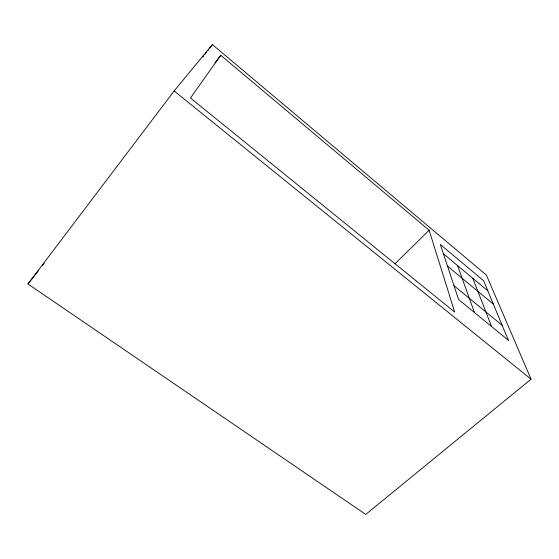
<?xml version="1.0" encoding="UTF-8"?>
<svg xmlns="http://www.w3.org/2000/svg" width="559" height="559" viewBox="0 0 559 559"><rect width="100%" height="100%" fill="white"/><g stroke="black" fill="none" stroke-linecap="round" stroke-linejoin="round"><path stroke-width="0.84" d="M220.77 55.292L190.472 98.007L454.677 312.076L429.123 230.224L220.77 55.292L214.936 62.874M27.95 283.965L174.142 90.963L212.364 44.566L486.386 275.077L531.05 379.191L365.747 514.434L27.95 283.965L38.725 270.325M202.868 57.067L203.923 55.676M204.978 54.286L206.557 52.204M207.613 50.813L208.668 49.43M209.723 48.039L212.364 44.566M42.491 265.553L44.105 263.513M394.934 263.834L429.123 230.224M174.142 90.963L531.05 379.191M453.999 285.705L502.164 325.331M447.493 266.105L493.38 304.18M443.406 253.786L487.853 290.855M472.809 278.312L491.55 326.505M457.548 265.581L474.465 312.523M508.362 340.249L458.597 299.547L440.303 244.451L483.654 280.744L508.362 340.249"/></g></svg>
